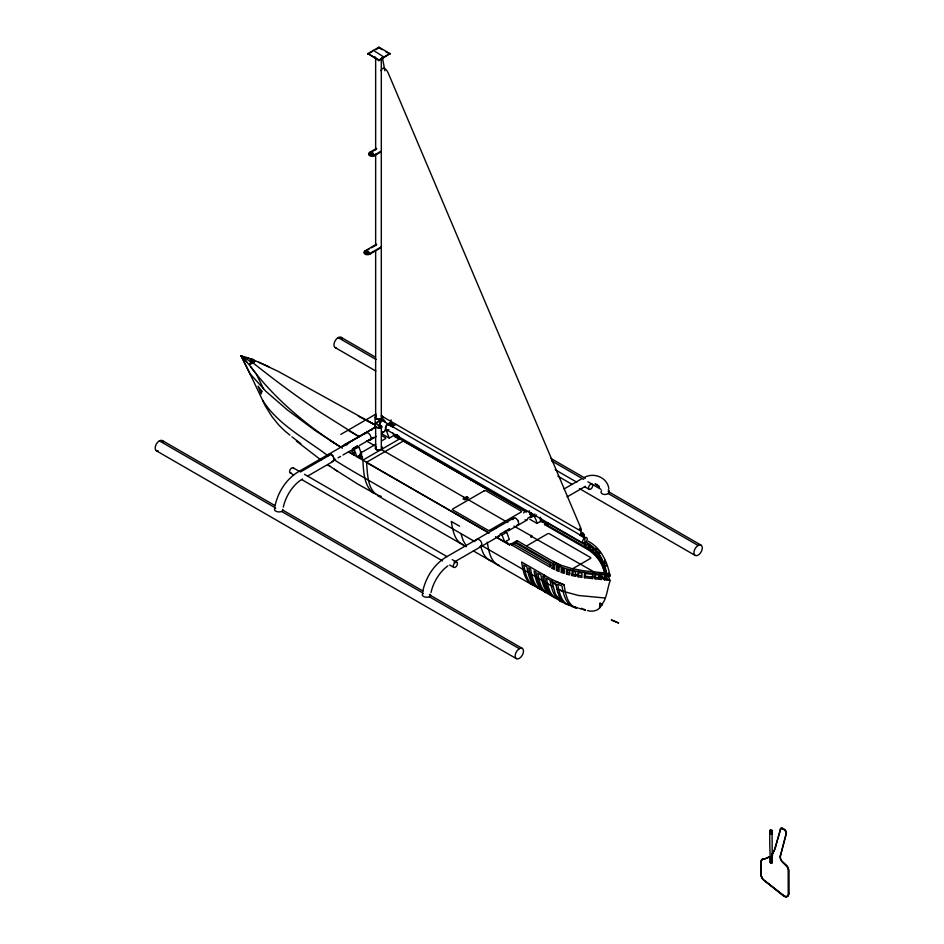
<?xml version="1.0" encoding="UTF-8"?>
<svg xmlns="http://www.w3.org/2000/svg" width="944" height="944" viewBox="0 0 944 944"><rect width="100%" height="100%" fill="white"/><g stroke="black" fill="none" stroke-linecap="round" stroke-linejoin="round"><path stroke-width="1.42" d="M587.522 610.544C591.676 612.019 598.26 610.898 600.018 607.145A9.452 5.133 8.1 0 1 599.888 605.635C606.402 602.248 606.957 589.835 609.895 581.469L609.895 580.407L604.325 579.817L604.325 575.557L609.895 576.147L609.895 575.085C607.204 561.527 600.856 547.732 588.018 541.16M770.41 857.211L770.068 861.837A1.31 0.755 0 0 0 771.803 862.899L772.286 862.627M771.862 857.069C770.221 880.858 769.053 827.64 770.233 830.201L772.074 831.275L772.239 862.663M770.446 859.335L770.446 857.176L769.041 856.857M772.074 859.075L772.074 862.781L770.233 861.719M772.074 858.769L772.263 853.647A41.501 23.966 60 0 0 775.402 847.051L780.511 829.068A2.985 1.723 60 0 1 782.529 828.525L784.075 829.422A3.092 1.782 60 0 1 786.175 833.847M772.44 855.771L772.44 853.541A41.501 23.966 60 0 0 775.59 846.945M399.737 439.066L393.872 435.455L392.952 433.095M531.696 535.956C530.634 536.428 532.322 535.13 530.894 536.251M780.181 856.432L786.364 833.741A3.092 1.782 60 0 0 784.252 829.316L782.706 828.419A2.985 1.723 60 0 0 780.7 828.962L780.322 829.174A2.985 1.723 60 0 1 782.34 828.631L783.886 829.528A3.092 1.782 60 0 1 785.986 833.953L780.464 855.866A4.909 2.832 60 0 0 782.871 862.226L786.258 865.259A4.437 2.561 60 0 1 788.724 870.132L788.488 893.52A6.514 3.764 60 0 1 783.874 896.175L764.51 880.705A5.216 3.009 60 0 1 760.817 874.321L761.336 860.291M761.312 875.289A5.216 3.009 60 0 1 761.183 874.109L760.829 861.589M381.388 70.127L381.305 70.953L381.588 69.467A5.204 3.009 60 0 1 384.35 68.523L385.813 69.408A7.564 4.366 60 0 1 388.314 73.243L581.067 528.687A1.994 1.156 60 0 1 580.808 530.646L580.619 530.693A1.994 1.156 60 0 1 579.876 530.516L381.305 415.867M376.349 422.228L376.349 423.844M350.826 450.772L352.218 450.182L352.608 448.707L357.198 446.052L358.838 447.008L361.611 454.088L356.997 456.754L354.236 449.674L352.608 448.707M512.899 519.66L513.725 518.044L515.813 518.244M604.561 572.984C602.414 562.565 595.357 553.691 586.118 548.582L544.535 524.569L546.375 523.507L541.644 520.769L537.03 523.436C536.652 520.557 533.525 512.804 531.814 517.253M357.092 446.89L357.198 446.052M328.311 455.114L328.241 455.763L328.382 454.961M333.751 460.849L333.81 457.628M534.918 514.067L528.003 518.055L527.153 519.967L508.698 530.622L509.571 528.711L500.344 534.033L499.482 535.944L454.029 562.187M504.887 531.991C507.376 530.327 508.179 537.868 509.371 539.402L504.757 542.057L501.996 534.977L500.344 534.033M334.034 460.212L333.149 456.247M602.402 603.853L602.071 605.057M348.489 451.787L362.862 460.141L382.662 448.707L381.966 446.795M275.034 505.831C277.996 492.095 286.209 479.139 298.339 471.776L365.977 432.718M283.294 507.129C285.631 496.579 292.652 484.685 302.528 479.033M422.806 591.145C425.756 577.421 433.957 564.488 446.04 557.113L513.725 518.032M431.066 592.443C433.025 582.861 439.656 571.58 447.904 565.869M601.953 603.688L599.995 607.57L600.042 604.455L601.151 603.688L602.248 604.785L602.508 603.936M780.7 828.962L775.402 847.051M250.632 361.399L250.467 364.148L254.585 361.776L253.311 359.865A1.959 1.133 -60 0 0 251.977 359.452A1.959 1.133 -60 0 0 250.632 361.399L250.467 364.148L249.936 363.759M599.192 574.282A1.959 1.133 -60 0 0 599.051 574.743L598.885 577.492L600.95 576.3L600.396 575.451M598.885 577.492L599.605 575.061A1.959 1.133 -60 0 1 599.747 574.601M592.997 572.831L592.525 578.566L584.454 577.716L584.926 573.397M595.086 578.837L595.086 574.577L601.753 575.285L601.753 579.545L595.086 578.837L595.558 574.518M531.897 536.168L531.012 535.508M761.407 860.456L762.669 859.17A41.501 23.966 60 0 0 768.864 856.963L770.835 857.329M531.448 535.991L513.949 526.079M476.378 539.767L476.083 540.416M382.367 58.103L381.683 58.032M382.237 58.268L383.24 57.136M328.547 454.595L330.412 453.899L333.291 456.471M359.192 456.011A1.959 1.133 60 0 1 360.525 455.598A1.959 1.133 60 0 1 361.859 457.545L362.579 459.976L362.413 457.226A1.959 1.133 60 0 0 361.08 455.279A1.959 1.133 60 0 0 359.735 455.692L358.46 457.604L359.015 457.285M388.716 424.776L389.99 422.865A1.959 1.133 60 0 1 391.323 422.452A1.959 1.133 60 0 1 392.669 424.399L392.834 427.148L388.716 424.776L391.323 425.638L390.769 425.956M388.999 424.611C389.683 419.726 393.683 424.647 393.105 426.983M398.604 435.786A1.959 1.133 60 0 1 398.734 436.258L398.911 439.007L394.793 436.624L395.512 435.031A1.959 1.133 60 0 1 395.866 434.523M580.123 535.283L581.398 533.372A1.959 1.133 60 0 1 582.731 532.959A1.959 1.133 60 0 1 584.065 534.906L584.242 537.655L580.123 535.283L581.398 533.372M580.395 535.118L581.256 533.218L582.46 533.112A1.959 1.133 60 0 1 583.793 535.071L584.513 537.502M531.319 536.286L595.239 572.607M374.945 57.088L375.948 58.044M375.216 57.254L375.216 57.997M578.082 576.76L578.082 572.501L581.917 573.126L581.917 577.374L578.082 576.76L578.79 571.049M600.36 606.921L600.443 606.768A9.452 2.903 -76.1 0 1 601.481 604.715L602.071 603.723M572.996 574.141L576.513 574.884L575.604 576.3L572.099 575.557L572.996 571.297M772.44 853.541L773.419 852.09M343.781 446.205L345.138 444.27L349.953 441.875M348.242 443.633L349.622 441.686M523.66 512.97L525.041 511.023L526.693 511.978M381.671 415.702A3.835 2.207 0 0 1 382.674 417.838L379.96 419.407A3.835 2.207 0 0 1 375.641 418.369A3.835 2.207 0 0 1 376.255 415.702M376.09 447.185L375.759 447.645A3.316 1.912 0 0 0 376.621 449.497C378.308 450.76 383.429 449.934 381.836 447.185M566.483 574.094L566.483 569.834L569.692 570.707L569.692 574.967L566.483 574.094L567.592 572.737L567.592 569.893M770.009 857.117L768.676 857.081A41.501 23.966 60 0 1 762.54 859.359L762.304 859.382M771.98 857.058L772.629 853.435M561.255 572.383L561.255 568.123L564.182 569.126L564.182 573.386L561.255 572.383L562.589 571.096L562.589 568.253M476.72 539.449C480.319 537.643 484.425 546.316 479.918 546.729M333.256 461.286L307.496 476.177M770.056 857.128L770.328 857.4A9.11 5.263 60 0 0 770.634 857.388M556.429 570.436L556.429 566.176L559.084 567.297L559.084 571.557L556.429 570.436L557.975 569.22L557.975 566.376M761.631 859.76L762.917 859.146M762.197 859.394L761.442 859.949L762.646 859.17M519.318 648.693L517.229 650.546A5.924 3.422 -60 0 0 517.229 658.912L518.244 658.818A5.924 3.422 -60 0 0 523.472 651.761A5.924 3.422 -60 0 0 519.318 648.693L429.39 596.761M251.576 362.319A1.31 0.755 -60 0 0 253.051 361.281A1.31 0.755 -60 0 0 252.461 360.042L252.036 360.289A1.31 0.755 -60 0 0 251.352 361.965M251.493 362.236A1.31 0.755 -60 0 0 251.942 362.13L264.58 371.948A822.484 474.867 60 0 0 318.942 411.383L359.015 436.624L376.031 426.782M252.225 362.284L252.249 360.148M600.183 573.468L600.608 573.232A1.31 0.755 -60 0 1 601.281 573.574M531.755 536.357L531.059 536.381M552.098 568.276L552.098 564.016L554.411 565.22L554.411 569.48L552.098 568.276L553.845 567.155L553.845 564.323M579.533 528.38L582.46 534.717M376.019 414.027L340.819 434.393M367.9 53.584L378.957 47.2L390.025 53.584L378.957 60.617L367.9 53.584L378.957 59.979L390.025 53.584M367.9 54.221L372.101 51.802M375.806 49.654L378.957 47.837L382.119 49.654M381.305 151.075L374.426 155.052A3.316 1.912 0 0 1 369.741 155.052A3.316 1.912 0 0 1 369.741 152.338L376.621 148.373M381.305 151.713L374.426 155.689A3.316 1.912 0 0 1 369.741 155.689A3.316 1.912 0 0 1 369.741 152.987L376.621 149.01M381.305 246.891L369.812 253.523A3.316 1.912 0 0 1 365.127 253.523A3.316 1.912 0 0 1 365.127 250.821L376.621 244.189M368.962 249.251L365.127 251.458L365.127 250.821M371.511 247.776L376.621 244.826M364.608 251.859A3.316 1.912 0 0 0 365.458 254.325A3.316 1.912 0 0 0 369.812 254.16L381.305 247.529M378.107 421.331L381.305 419.75M382.792 419.313L376.255 423.089L378.957 425.956L381.671 426.216L381.671 427.349L379.96 427.927A3.835 2.207 0 0 1 375.264 425.213M381.883 419.384L382.226 420.705A3.316 1.912 -60 0 0 380.196 423.231M340.819 447.161L376.078 426.818M300.357 472.024L331.179 454.229L332.677 455.574M392.834 427.148L392.669 424.399M352.572 449.014L357.162 446.37M333.161 460.684L335.616 459.268M338.07 457.84L340.536 456.424M342.991 455.008L350.366 450.748M352.513 449.533L355.947 447.55M359.369 445.544L373.529 437.379M393.388 425.909L395.855 424.493M370.142 439.998L376.432 436.364M381.459 433.461L384.456 431.573L384.857 430.086L386.497 431.042L389.27 438.122L393.872 435.455M354.236 449.674L354.236 455.161L351.723 450.642L358.838 447.008M386.497 431.042L388.81 429.709M375.818 444.235L362.685 451.822A1.31 0.755 0 0 1 360.844 451.822M381.659 440.86L385.329 438.748A1.31 0.755 0 0 0 385.329 437.674L381.966 435.739M395.512 435.031L396.067 434.712L394.793 436.624M398.911 439.007L398.734 436.258M366.532 440.966L376.255 446.583L375.134 448.14L376.621 449.497M382.662 448.707L399.749 438.842L525.619 511.518M492.768 529.655L497.382 526.988M564.134 488.933L581.351 478.997M531.307 514.999A1.959 1.133 60 0 0 532.994 514.846L532.44 515.176A1.959 1.133 60 0 1 531.106 515.589A1.959 1.133 60 0 1 529.773 513.63L530.327 513.312A1.959 1.133 60 0 0 530.965 514.645M531.873 514.822L531.319 515.141M567.073 496.922L585.492 486.29M501.996 534.977L506.598 532.322M536.57 515.011L534.269 516.344L532.617 515.4M495.458 536.723L509.5 544.794L511.341 543.732M560.889 565.952L517.241 540.747L515.4 541.821L551.131 562.447C568.949 572.524 590.13 572.855 609.895 575.085L606.65 573.209L583.758 570.79L571.887 568.583L561.574 565.421L552.924 561.361M515.766 543.095L550.21 562.978L550.21 567.238L511.825 545.077L513.666 544.015L550.812 565.456M585.245 542.753L585.245 547.013L546.859 524.852L548.712 523.79L585.858 545.231M582.944 535.708L582.389 536.027M584.242 537.655L584.065 534.906M572.642 568.748L590.389 558.494A1.31 0.755 0 0 0 590.389 557.432L549.455 533.797A1.31 0.755 0 0 0 547.614 533.797L527.33 545.514A1.31 0.755 0 0 0 527.33 546.576M760.876 861.258L761.006 874.215A5.216 3.009 60 0 0 764.687 880.599L784.063 896.068A6.514 3.764 60 0 0 788.677 893.413L788.535 870.238A4.437 2.561 60 0 0 786.069 865.365L782.694 862.332A4.909 2.832 60 0 1 780.275 855.972M782.871 862.226L785.88 865.471A4.437 2.561 60 0 1 788.346 870.344L788.488 893.52M764.51 880.705L784.24 895.962A6.514 3.764 60 0 0 788.854 893.307M586.956 548.051L589.044 549.384L589.044 545.125L586.956 543.791L586.956 548.051L588.891 547.036L588.891 544.204M544.535 524.569L548.075 522.775M546.859 524.852L549.491 523.531M497.358 537.797L509.5 544.794L517.241 540.747M511.825 545.077L516.297 542.694M771.767 857.117L772.393 856.774M600.667 573.48L600.88 573.386A1.31 0.755 -60 0 1 601.458 573.539M698.123 545.455L700.224 544.9A5.924 3.422 -60 0 1 700.224 553.267L699.209 554.34A5.924 3.422 -60 0 1 693.97 553.314A5.924 3.422 -60 0 1 698.123 545.455L608.184 493.535A4.201 2.655 -5.1 0 1 602.673 494.078A4.201 2.655 -5.1 0 1 601.588 490.691M590.519 550.435L592.466 551.957L592.466 547.709L590.519 546.175L590.519 550.435L592.62 549.538L592.62 546.694M770.068 857.388L770.693 857.187M584.206 477.511C593.693 472.059 607.228 477.263 608.845 488.567M380.621 420.139L379.96 421.484L379.96 419.407M593.764 553.09L595.499 554.777L595.499 550.517L593.764 548.83L593.764 553.09L596.006 552.323L596.006 549.491M499.423 535.968L498.172 536.074M508.615 530.646L507.447 530.752M383.394 432.199L382.733 432.128M596.608 555.981L598.118 557.833L598.118 553.573L596.608 551.721L596.608 555.981L598.968 555.343L598.968 552.5M329.562 453.875L330.435 453.911M762.728 859.252L764.392 858.934M530.894 536.227L531.566 536.251M602.673 565.987L604.148 570.648L604.148 566.388L602.673 561.727L602.673 565.987L605.246 565.716M379.936 450.276L376.255 449.71M605.316 598.036L578.424 595.475L562.034 591.003M382.603 432.104L382.06 431.868M381.305 496.332C367.157 493.323 367.57 473.735 366.555 462.265L403.43 440.978L525.95 511.766M539.815 588.254C530.398 586.59 528.439 574.707 526.882 566.872L523.743 565.055C525.253 572.819 527.047 583.286 535.484 586.366M547.013 592.407C537.596 590.743 535.626 578.861 534.068 571.026L535.921 572.088C537.278 579.498 538.989 588.254 545.738 592.69M547.65 593.387L548.853 593.469M550.694 594.531C541.278 592.867 539.319 580.997 537.761 573.15L540.9 574.967C542.257 582.365 543.968 591.133 550.718 595.558M332.595 461.463L331.946 461.404M530.516 517.442L531.13 517.513M526.528 520.168L525.879 520.109A4.189 2.419 60 0 1 525.041 519.766M516.616 525.419L518.693 524.215L518.386 521.442M584.926 576.241L592.997 577.091M595.558 577.362L602.225 578.07M384.845 70.776L382.485 58.021M578.79 575.309L581.339 575.722M585.433 609.93L583.038 609.423L585.422 609.93L584.619 609.564A47.79 27.6 60 0 0 583.793 609.21M567.592 572.737L569.739 573.315M579.38 608.42L581.823 609.092M374.261 424.434L278.256 371.405L258.821 362.26A149.128 106.731 43.6 0 0 251.458 359.286L251.387 359.263A147.642 105.669 43.6 0 0 247.021 357.682L241.015 355.723L249.959 373.647M594.98 483.894L597.576 485.027L596.879 484.461L599.499 487.222M562.589 571.096L564.536 571.757M569.468 605.493C561.007 602.461 559.19 591.982 557.68 584.218L561.999 585.988C563.344 594.72 566.412 606.39 576.56 608.019C567.132 605.128 565.503 593.186 564.028 584.808L551.933 579.533L521.619 562.034C523.07 570.4 524.604 581.834 533.643 585.292M573.681 606.555L578.188 608.101M540.44 521.466L546.375 523.507L539.992 519.837M246.207 357.398L251.387 359.263M559.957 600.691L555.273 593.717L551.957 581.351L555.627 583.274L557.703 592.36L561.928 600.809L565.456 603.877L569.185 604.691M334.495 469.31L357.941 484.189L375.629 494.078M463.327 544.7C454.288 541.242 452.766 529.808 451.303 521.43L459.61 526.221M490.986 560.677C484.591 558.695 482.183 551.449 480.531 545.632M499.282 565.468C490.243 561.999 488.721 550.564 487.269 542.198M540.464 589.233C532.027 586.165 530.233 575.698 528.723 567.934L530.563 568.996C532.086 576.76 533.867 587.227 542.304 590.295M554.482 597.328C546.045 594.248 544.251 583.793 542.741 576.029L544.582 577.091M556.323 598.39C547.284 594.932 545.75 583.486 544.299 575.12M558.164 599.452C549.727 596.384 547.933 585.917 546.423 578.153L550.116 580.289C551.532 588.914 554.175 599.782 563.698 602.65M559.934 600.88L561.857 601.588M555.91 581.598L564.028 584.808M558.706 589.611L563.037 591.369M391.052 419.903L391.052 425.803M378.957 425.355L379.936 425.838L379.936 427.927M556.653 588.667L562.081 591.038M368.715 440.069L368.809 440.105A4.189 2.419 60 0 0 371.004 437.638A4.189 2.419 60 0 0 368.089 432.954L367.31 432.623A4.189 2.419 60 0 0 365.21 433.803M331.179 454.241L330.471 453.922M258.845 362.272L268.792 366.744M378.367 425.602L378.957 425.886M396.881 435.172L396.633 435.054A1.31 0.755 60 0 0 396.043 436.258A1.31 0.755 60 0 0 397.483 437.355A1.31 0.755 60 0 0 397.33 435.597M582.519 533.395L581.964 533.714M530.504 513.017A1.31 0.755 60 0 0 531.354 514.881L531.602 514.987M360.868 455.716L360.313 456.035M360.584 455.869L361.009 458.194M361.292 458.029L360.738 458.347M358.46 416.245L373.588 424.068M562.412 601.057L558.388 598.956M556.547 584.961L552.393 582.802M557.703 592.36L558.364 592.702M558.942 595.652L559.556 595.959M560.913 598.756L556.83 596.632M365.906 420.056L374.485 424.588M584.537 486.667L589.127 489.311M299.342 471.363L293.195 467.811M366.567 462.572L489.075 533.053M385.825 51.802L390.025 54.221M373.435 50.398L384.491 57.419M371.157 153.483L373.01 154.545M366.555 251.965L368.396 253.027M341.091 337.327L375.37 357.115M550.989 458.501L585.339 478.337M595.499 484.201L599.298 486.396M608.184 491.529L701.085 545.16M338.129 337.622L376.078 359.522M551.52 460.814L583.722 479.41M587.9 481.77L592.089 484.189A2.962 1.711 -60 0 1 591.145 488.78A2.962 1.711 -60 0 1 588.584 487.293A2.962 1.711 -60 0 1 592.089 484.189M592.372 484.402L601.021 489.393M555.214 469.734L576.855 482.231M335.167 347.581L375.795 371.027M557.81 476.118L571.804 484.201M579.415 488.591L695.162 555.414M381.305 418.617L381.671 419.962L388.126 424.116L584.879 537.702L584.879 543.119M386.474 429.685L583.227 543.284M376.621 427.136A3.316 1.912 0 0 0 381.305 427.136L381.671 427.349M381.895 433.862L389.27 438.122M529.655 519.176L537.03 523.436M348.112 430.322L359.05 436.647L340.772 447.137L315.119 430.511L287.224 409.826L265.878 391.3L249.889 373.623L241.062 355.77L244.52 357.764A137.706 79.497 60 0 1 251.387 362.177M464.849 497.724L381.305 449.497L381.305 427.136M466.69 498.798L507.86 522.563M600.396 575.982L605.517 578.943M463.74 497.382L466.289 498.845M504.957 531.366L506.574 532.298M360.101 453.226L361.611 454.088M488.732 532.805L362.862 460.141C363.617 471.516 363.77 485.841 373.718 493.37M474.938 541.667L356.301 473.18A653.449 377.27 0 0 1 335.049 460.318M481.133 545.254L553.172 586.838M377.399 495.506L466.147 546.741M473.333 550.883L531.72 584.596M447.102 556.665L304.475 474.325M456.825 562.282A2.962 1.711 -60 0 0 453.321 565.385A2.962 1.711 -60 0 0 455.881 566.86A2.962 1.711 -60 0 0 456.825 562.282L452.247 559.639M290.233 472.932L293.678 474.926M301.915 479.682L442.512 560.854M449.674 564.996L453.863 567.403M162.285 440.553L275.27 505.783M282.893 510.185L423.042 591.097M429.39 594.755L522.28 648.398M159.335 440.848L275.695 508.025M281.631 511.459L423.455 593.339A4.201 2.183 4.6 0 0 423.219 596.254A4.201 2.183 4.6 0 0 428.847 596.974A4.201 2.183 4.6 0 0 430.063 594.165M156.374 450.807L516.368 658.652M345.138 444.27L346.719 445.214M349.186 452.164L354.201 455.138M342.412 448.14L330.306 440.6M586.118 542.198C597.859 548.275 604.231 560.653 606.65 573.209M254.007 361.41L254.585 361.776L253.311 359.865M327.485 455.409C305.16 438.464 277.678 424.47 262.562 400.15M337.338 445.002C304.676 423.773 274.208 398.215 250.785 366.897A149.128 58.599 72.4 0 0 246.75 362A147.642 58.009 72.4 0 0 244.319 359.239L241.121 355.841M330.188 466.407L327.662 464.696L336.89 470.926M252.532 362.968L251.977 362.107M515.825 518.244L517.914 520.451M321.007 460.035L296.416 441.084M300.829 443.633L291.944 436.836M289.891 435.149L284.935 431.03A93.338 53.891 60 0 1 278.22 424.363L271.99 416.634L265.406 406.097L249.889 373.623M505.96 541.372L509.5 544.794M596.006 548.063L597.741 549.75M391.536 423.573L390.415 423.065A1.31 0.755 60 0 0 390.379 424.552A1.31 0.755 60 0 0 391.689 425.343A1.31 0.755 60 0 0 391.725 423.856L391.548 423.596M243.871 358.744L246.75 362M598.968 551.084L600.478 552.936M250.809 366.921L256.261 373.966L263.518 388.716M531.484 536.275L531.319 535.543M466.183 545.726L463.197 540.57L461.168 534.457M551.886 579.51L552.205 581.492M604.325 579.817L603.511 578.2L606.65 578.53L609.895 580.407L608.88 577.185L606.072 576.713L606.072 572.465L604.62 567.863L604.62 572.123M518.386 521.43L517.926 520.463M540.251 517.229L541.644 520.769M605.246 561.456L606.721 566.117M608.88 572.925L609.895 576.147M605.847 575.982L606.65 579.592L605.399 575.628M529.324 511.046L530.044 513.465A1.959 1.133 60 0 0 531.389 515.424A1.959 1.133 60 0 0 532.723 515.011M529.053 511.2L529.773 513.63M604.656 559.993L604.656 562.836M600.95 573.645L600.396 573.327M600.231 603.133L600.042 607.535L600.042 603.145M592.525 578.566L592.525 574.306L584.454 573.456L584.454 577.716M582.46 533.112L582.46 536.31M575.604 576.3L575.604 572.04L572.099 571.297L572.099 575.557M531.389 512.769L531.389 515.424M531.201 535.614L531.201 537.101M531.059 535.484L531.012 536.994M397.129 436.057L397.129 437.119M382.662 417.838L382.662 419.384M381.305 59.26L381.305 420.174M380.88 426.004L380.621 426.216A3.316 1.912 -60 0 0 381.624 426.369M378.957 47.2L378.957 47.837M378.957 59.979L378.957 60.617M375.653 58.634L375.653 149.766M375.653 154.179L375.653 245.298M375.653 251.175L375.653 417.272M375.653 425.779L375.653 448.14M375.134 417.272L375.134 425.779M374.426 155.052L374.426 155.689M373.01 154.226L373.01 154.863A1.31 0.755 0 0 1 371.157 154.863M371.157 153.164L371.157 153.801M369.741 152.338L369.741 152.987M369.812 253.523L369.812 254.16M368.396 252.709L368.396 253.346M366.555 251.647L366.555 252.284M251.187 361.729A1.959 1.133 -60 0 1 252.532 359.77A1.959 1.133 -60 0 1 253.865 360.183M601.564 574.271A1.31 0.755 -60 0 1 599.853 575.521M600.03 573.055A1.959 1.133 -60 0 1 601.729 573.197L602.284 573.515A1.959 1.133 -60 0 0 600.585 573.374M370.367 430.11A1.31 0.755 0 0 1 371.948 429.992M252.862 360.23A1.31 0.755 -60 0 0 252.19 359.888L251.765 360.136A1.31 0.755 -60 0 0 251.163 362.024M601.847 574.436A1.31 0.755 -60 0 1 600.49 575.899A1.31 0.755 -60 0 1 600.313 574.294M397.908 437.072A1.31 0.755 60 0 1 396.374 436.246A1.31 0.755 60 0 1 396.917 434.901M397.825 435.656A1.959 1.133 60 0 1 398.191 436.576M396.917 436.529A1.31 0.755 60 0 1 396.964 434.712M575.262 607.063A24.072 13.9 60 0 1 573.138 606.579M572.595 606.402A24.072 13.9 60 0 1 570.4 605.47M569.846 605.175A24.072 13.9 60 0 1 569.279 604.868M581.327 608.314A47.79 27.6 60 0 1 582.153 608.585M347.522 444.093A1.31 0.755 0 0 1 347.722 443.184M360.643 455.681A1.31 0.755 60 0 1 362 457.439A1.31 0.755 60 0 1 360.596 457.498M569.834 570.329A1.31 0.755 0 0 1 568.264 570.211M580.843 533.69A1.959 1.133 60 0 1 582.177 533.277A1.959 1.133 60 0 1 583.522 535.224M368.608 252.874A1.31 0.755 0 0 1 366.638 253.075A1.31 0.755 0 0 1 366.638 251.918A1.31 0.755 0 0 1 368.608 252.119M368.608 253.193A1.31 0.755 0 0 1 368.125 253.464M366.343 252.437A1.31 0.755 0 0 1 368.608 252.437M381.836 416.316A3.316 1.912 0 0 1 378.957 419.183A3.316 1.912 0 0 1 376.09 416.316M376.09 426.735A3.316 1.912 0 0 1 375.759 426.275M373.34 154.214A1.31 0.755 0 0 1 371.334 154.627A1.31 0.755 0 0 1 371.334 153.4A1.31 0.755 0 0 1 373.34 153.825M381.529 426.841A3.835 2.218 -60 0 1 379.559 424.411A3.835 2.218 -60 0 1 382.462 420.151A3.835 2.218 -60 0 1 384.94 421.85M379.96 425.414A3.316 1.912 -60 0 1 379.96 424.021M382.827 420.446A3.316 1.912 -60 0 1 383.878 420.54M388.126 429.945A3.835 2.218 -60 0 1 385.506 427.514A3.835 2.218 -60 0 1 389.483 423.325M532.286 514.102A1.31 0.755 60 0 1 531.354 514.881M531.378 513.123A1.31 0.755 60 0 1 531.85 515.046A1.31 0.755 60 0 1 530.339 514.126A1.31 0.755 60 0 1 530.894 512.828M387.524 429.78A3.316 1.912 -60 0 1 385.86 427.42A3.316 1.912 -60 0 1 388.739 423.856M389.435 423.183A1.959 1.133 60 0 1 390.769 422.77A1.959 1.133 60 0 1 392.114 424.717M582.708 535.602A1.31 0.755 60 0 1 582.059 534.894M581.846 533.738A1.31 0.755 60 0 1 583.652 535.118M531.637 514.716A1.31 0.755 60 0 1 530.764 513.394M532.558 513.937A1.31 0.755 60 0 1 532.546 514.48M390.887 422.853A1.31 0.755 60 0 1 392.244 424.611M771.803 832.856A1.31 0.755 0 0 1 772.074 834.036A1.31 0.755 0 0 1 770.021 833.882A1.31 0.755 0 0 1 770.811 832.773M762.268 877.743A5.216 3.009 60 0 1 761.678 876.528M282.716 509.406A4.201 2.183 4.6 0 1 278.126 511.872A4.201 2.183 4.6 0 1 275.046 508.427M158.25 450.972A5.924 3.422 -60 0 1 156.374 443.975A5.924 3.422 -60 0 1 163.371 442.099M291.165 473.015A2.962 1.711 -60 0 1 290.233 469.51A2.962 1.711 -60 0 1 293.726 468.578M608.196 489.771A4.201 2.655 -5.1 0 1 608.196 493.535M336.04 347.84A5.924 3.422 -60 0 1 335.58 340.088A5.924 3.422 -60 0 1 342.176 338.861M261.877 391.229L261.122 393.872L258.031 386.179L261.877 391.229M252.532 360.301L252.319 360.455A1.31 0.755 -60 0 0 251.765 362.402A1.31 0.755 -60 0 0 253.287 361.528A1.31 0.755 -60 0 0 252.744 360.207L251.977 359.452L252.532 360.301M466.69 496.662L463.008 498.798L464.849 499.86L468.543 497.724L466.69 496.662M484.213 490.809L452.86 508.91A1.31 0.755 0 0 0 452.86 509.972L487.895 530.198A1.31 0.755 0 0 0 489.747 530.198L521.088 512.096A1.31 0.755 0 0 0 521.088 511.034L486.054 490.809A1.31 0.755 0 0 0 484.213 490.809M582.023 533.525L581.823 533.572A1.31 0.755 60 0 0 581.976 535.342A1.31 0.755 60 0 0 583.345 535.531A1.31 0.755 60 0 0 582.483 533.667L582.023 533.525M618.532 622.969L611.429 619.984L618.532 622.969M600.337 556.877L599.039 554.848L599.039 559.108L600.337 561.125L600.337 556.877M602.142 560.394L601.08 558.187L601.08 562.447L602.142 564.654L602.142 560.394M360.797 457.026L360.726 455.48L360.797 457.026M359.9 456.754A1.31 0.755 60 0 0 361.434 458.17A1.31 0.755 60 0 0 361.068 456.164A1.31 0.755 60 0 0 359.9 456.754M359.629 456.92A1.31 0.755 60 0 0 361.151 458.336A1.31 0.755 60 0 0 360.785 456.33A1.31 0.755 60 0 0 359.629 456.92M581.28 534.599A1.31 0.755 60 0 0 582.814 536.015A1.31 0.755 60 0 0 582.448 534.009A1.31 0.755 60 0 0 581.28 534.599M366.827 252.827A1.31 0.755 0 0 0 368.774 252.178A1.31 0.755 0 0 0 366.827 251.517A1.31 0.755 0 0 0 366.827 252.827M371.429 154.344A1.31 0.755 0 0 0 373.387 153.695A1.31 0.755 0 0 0 371.429 153.046A1.31 0.755 0 0 0 371.429 154.344M585.492 542.67A3.316 1.912 -60 0 0 586.543 537.549A3.316 1.912 -60 0 0 582.625 541.018A3.316 1.912 -60 0 0 585.492 542.67M389.872 424.092A1.31 0.755 60 0 0 391.406 425.508A1.31 0.755 60 0 0 391.04 423.502A1.31 0.755 60 0 0 389.872 424.092M770.505 831.393A1.31 0.755 0 0 0 772.452 830.732A1.31 0.755 0 0 0 770.505 830.083A1.31 0.755 0 0 0 770.505 831.393"/></g></svg>
